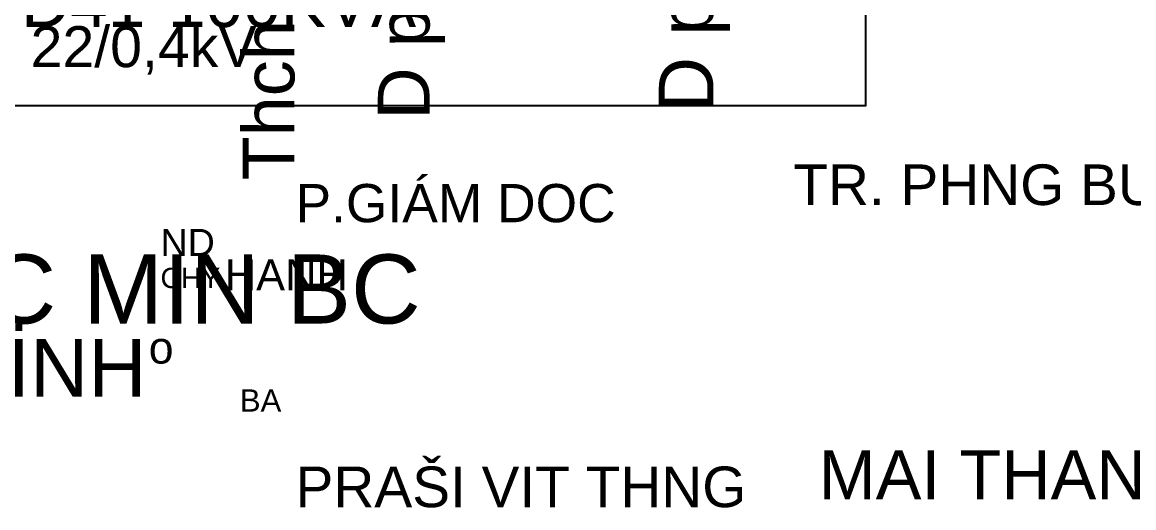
# Model space of a CAD drawing. Header units: millimetres. Extents: x -274 to 321, y 3 to 213.
# Drawn here: x 79.3 to 145.2, y 3.2 to 31.9 of the extents above; entities that cross this region are included whole.
import ezdxf

# ---------------------------------------------------------------- set-up
doc = ezdxf.new("R2010")
doc.units = ezdxf.units.MM
doc.layers.add('SLD_OTHER', color=7, linetype='Continuous', lineweight=25)
doc.layers.add('TEXT', color=7, linetype='Continuous')
doc.styles.add('SLD_TEXT', font='arial.ttf')

msp = doc.modelspace()

# ---------------------------------------------------------------- linework, layer by layer
at = {"layer": 'SLD_OTHER'}
msp.add_lwpolyline([(129.267, 61.167), (129.267, 27), (75.3, 27), (75.3, 51.95)], dxfattribs=at)

# ---------------------------------------------------------------- texts
at = {"layer": 'TEXT', "attachment_point": 7, "rotation": 90, "style": 'SLD_TEXT'}
for s, insert, char_height in [('Thch Trung', (96.357, 22.573), 3.0572), ('D phng-', (104.365, 26.173), 3.0651), ('D phng', (121.238, 26.618), 3.2384)]:
    msp.add_mtext(s, dxfattribs=dict(at, insert=insert, char_height=char_height))
at = {"layer": 'TEXT', "attachment_point": 7, "style": 'SLD_TEXT'}
for s, insert, char_height in [('TD41-100KVA', (76.8, 31.618), 2.86951), ('22/0,4kV', (79.8, 28.83), 2.4289), ('TR. PHNG BU 9Q', (125, 20.455), 2.40508), ('P.GIÁM DOC', (95.5, 20.065), 2.2629), ('ND', (87.5, 18.106), 1.5942), ('TNG CNG TY ĐN LUC MIN BC', (23.2, 14.039), 4.09247), ('HANH', (91.3, 16.054), 1.8456), ('CHY', (87.5, 16.182), 1.198), ('CNG TY ĐIN LUC HÀ TİNH', (27.7, 9.712), 3.4231), ('o', (86.8, 11.698), 1.894), ('BA', (92.2, 8.88), 1.3199), ('MAI THANH TNG', (126.5, 3.648), 2.90329), ('PRAŠI VIT THNG', (95.5, 3.185), 2.4068)]:
    msp.add_mtext(s, dxfattribs=dict(at, insert=insert, char_height=char_height))

doc.saveas('drawing.dxf')
